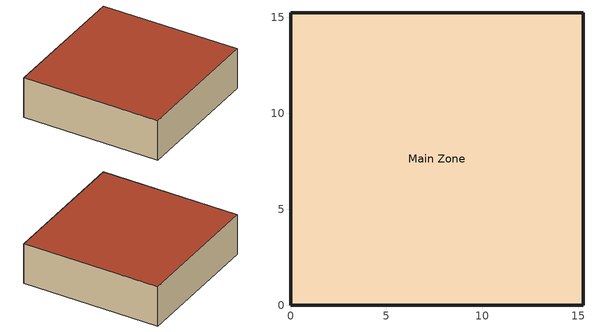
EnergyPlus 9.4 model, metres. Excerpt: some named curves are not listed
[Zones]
Main Zone
 floor adiabatic (FLOOR): 15.24,0 0,0 0,15.24 15.24,15.24 z0
 wall outside (R13WALL): 0,0 15.24,0 15.24,15.24 0,15.24 0,0 z0:4.57
 roof outside (ROOF31): 0,15.24 0,0 15.24,0 15.24,15.24 z4.57
[Building]
Bldg: Loads convergence tolerance value=0.05; Maximum number of warmup days=30; Minimum number of warmup days=6; North axis=0; Solar distribution=MinimalShadowing; Temperature convergence tolerance value=0.05; Terrain=Suburbs
[Site:GroundTemperature:BuildingSurface]
18.89, 18.92, 19.02, 19.12, 19.21, 19.23, 19.07, 19.32, 19.09, 19.21, 19.13, 18.96
[Site:Location]
Denver Centennial CO USA WMO=724666: Elevation=1793; Latitude=39.57; Longitude=-104.85; Time zone=-7
[SizingPeriod:DesignDay] Barometric pressure=81560; Day of month=21; Daylight saving time indicator=No; Humidity condition type=WetBulb; Rain indicator=No; Snow indicator=No; Solar model indicator=ASHRAEClearSky
Name | Daily dry bulb temperature range | Day type | Humidity ratio at maximum dry bulb | Maximum dry bulb temperature | Month | Sky clearness | Wetbulb or dewpoint at maximum dry bulb | Wind direction | Wind speed
Denver Centennial Ann Clg 1% Condns DB=>MWB | 15.2 | SummerDesignDay | 0.0188 | 36 | 7 | 1 | 15.5 | 0 | 4.9
Denver Centennial Ann Htg 99.6% Condns DB | 0 | WinterDesignDay | 0.0005 | -18.8 | 12 | 0 | -18.8 | 340 | 3
[Construction]
FLOOR: C5 - 4 IN HW CONCRETE
R13WALL: R13LAYER
ROOF31: R31LAYER
[Material]
C5 - 4 IN HW CONCRETE: Conductivity=1.729577; Density=2242.585; Roughness=MediumRough; Solar absorptance=0.65; Specific heat=836.8; Thermal absorptance=0.9; Thickness=0.101498; Visible absorptance=0.65
[Material:NoMass] Roughness=Rough; Solar absorptance=0.75; Thermal absorptance=0.9; Visible absorptance=0.75
Name | Thermal resistance
R13LAYER | 2.290965
R31LAYER | 5.456
[DesignSpecification:OutdoorAir]
SZ DSOA SPACE2-1: Outdoor air flow per person=0.00236; Outdoor air flow per zone=2.3; Outdoor air flow per zone floor area=0.000305; Outdoor air method=Flow/Zone; Outdoor air schedule=MinOA_simple
[People]
SPACE1-1 People 1: Zone or zonelist=Main Zone; Activity level schedule=ActSchd; Fraction radiant=0.3; Number of people=11; Number of people calculation method=People; Number of people schedule=OCCUPY-1
[Sizing:Zone]
Main Zone: Account for dedicated outdoor air system=No; Cooling design air flow method=DesignDayWithLimit; Dedicated outdoor air high setpoint temperature for design=Autosize; Dedicated outdoor air low setpoint temperature for design=Autosize; Dedicated outdoor air system control strategy=NeutralSupplyAir; Design specification outdoor air object=SZ DSOA SPACE2-1; Heating design air flow method=DesignDay; Heating design air flow rate=0; Heating maximum air flow=0.141576; Heating maximum air flow fraction=0.3; Heating maximum air flow per zone floor area=0.002032; Zone cooling design supply air humidity ratio=0.009; Zone cooling design supply air temperature=14; Zone cooling design supply air temperature input method=SupplyAirTemperature; Zone cooling sizing factor=0; Zone heating design supply air humidity ratio=0.004; Zone heating design supply air temperature=50; Zone heating design supply air temperature input method=SupplyAirTemperature; Zone heating sizing factor=0
[ThermostatSetpoint:DualSetpoint]
Dual Setpoint Control: Cooling setpoint temperature schedule=Cooling Setpoint Schedule; Heating setpoint temperature schedule=Heating Setpoint Schedule
[Zone]
Main Zone: Ceiling height=Autocalculate; Multiplier=1; Type=1; Volume=Autocalculate
[ZoneControl:Thermostat]
Main Zone Thermostat: Zone or zonelist=Main Zone; Control 1=Dual Setpoint Control; Control type schedule=Zone Control Type Sched
[ZoneHVAC:Baseboard:Convective:Electric]
Main Zone Baseboard: Availability schedule=System Availability Schedule; Efficiency=0.97; Heating design capacity=8000; Heating design capacity method=HeatingDesignCapacity
[Zone equipment]
Main Zone: MUNTERSEPX5000, Main Zone Baseboard
[ZoneHVAC:HybridUnitaryHVAC]
MUNTERSEPX5000: Availability schedule=ALWAYS_ON; Design specification outdoor air object=SZ DSOA SPACE2-1; Fan heat included in lookup tables=Yes; First fuel type=Electricity; Maximum supply air humidity ratio schedule=MaxSupplyHR; Maximum supply air temperature schedule=MaxSupplyT; Method to choose controlled inputs and part runtime fraction=Automatic; Minimum supply air humidity ratio schedule=MinSupplyHR; Minimum supply air temperature schedule=MinSupplyT; Minimum time between mode change=10; Mode 0=Mode0 Standby; Mode 0 outdoor air fraction=0; Mode 0 supply air mass flow rate ratio=0; Mode 0 system electric power lookup table=Mode0_Power_lookup; Mode external static pressure lookup table name 1=Mode1_ESP_lookup; Mode maximum outdoor air fraction 1=1; Mode maximum outdoor air humidity ratio 1=0.03; Mode maximum outdoor air relative humidity 1=100; Mode maximum outdoor air temperature 1=100; Mode maximum return air humidity ratio 1=0.03; Mode maximum return air relative humidity 1=100; Mode maximum return air temperature 1=100; Mode maximum supply air mass flow rate ratio 1=0.964; Mode minimum outdoor air fraction 1=1; Mode minimum outdoor air humidity ratio 1=0; Mode minimum outdoor air relative humidity 1=0; Mode minimum outdoor air temperature 1=-20; Mode minimum return air humidity ratio 1=0; Mode minimum return air relative humidity 1=0; Mode minimum return air temperature 1=-20; Mode minimum supply air mass flow rate ratio 1=0.715; Mode name 1=Mode1_IEC; Mode supply air humidity ratio lookup table name 1=Mode1_wSA_lookup; Mode supply air temperature lookup table name 1=Mode1_TSA_lookup; Mode supply fan electric power lookup table name 1=Mode1_FanPower_lookup; Mode system electric power lookup table name 1=Mode1_Power_lookup; Mode system water use lookup table name 1=Mode1_water_lookup; Mode external static pressure lookup table name 2=Mode2_ESP_lookup; Mode maximum outdoor air fraction 2=1; Mode maximum outdoor air humidity ratio 2=0.03; Mode maximum outdoor air relative humidity 2=100; Mode maximum outdoor air temperature 2=100; Mode maximum return air humidity ratio 2=0.03; Mode maximum return air relative humidity 2=100; Mode maximum return air temperature 2=100; Mode maximum supply air mass flow rate ratio 2=0.8977; Mode minimum outdoor air fraction 2=1; Mode minimum outdoor air humidity ratio 2=0; Mode minimum outdoor air relative humidity 2=0; Mode minimum outdoor air temperature 2=-20; Mode minimum return air humidity ratio 2=0; Mode minimum return air relative humidity 2=0; Mode minimum return air temperature 2=-20; Mode minimum supply air mass flow rate ratio 2=0.7428; Mode name 2=Mode2_IECandDX1; Mode supply air humidity ratio lookup table name 2=Mode2_wSA_lookup; Mode supply air temperature lookup table name 2=Mode2_TSA_lookup; Mode supply fan electric power lookup table name 2=Mode2_FanPower_lookup; Mode system electric power lookup table name 2=Mode2_Power_lookup; Mode system water use lookup table name 2=Mode2_water_lookup; Mode external static pressure lookup table name 3=Mode3_ESP_lookup; Mode maximum outdoor air fraction 3=1; Mode maximum outdoor air humidity ratio 3=0.03; Mode maximum outdoor air relative humidity 3=100; Mode maximum outdoor air temperature 3=100; Mode maximum return air humidity ratio 3=0.03; Mode maximum return air relative humidity 3=100; Mode maximum return air temperature 3=100; Mode maximum supply air mass flow rate ratio 3=0.8915; Mode minimum outdoor air fraction 3=1; Mode minimum outdoor air humidity ratio 3=0; Mode minimum outdoor air relative humidity 3=0; Mode minimum outdoor air temperature 3=-20; Mode minimum return air humidity ratio 3=0; Mode minimum return air relative humidity 3=0; Mode minimum return air temperature 3=-20; Mode minimum supply air mass flow rate ratio 3=0.711; Mode name 3=Mode3_IECandDX2; Mode supply air humidity ratio lookup table name 3=Mode3_wSA_lookup; Mode supply air temperature lookup table name 3=Mode3_TSA_lookup; Mode supply fan electric power lookup table name 3=Mode3_FanPower_lookup; Mode system electric power lookup table name 3=Mode3_Power_lookup; Mode system water use lookup table name 3=Mode3_water_lookup; Mode external static pressure lookup table name 4=Mode4_ESP_lookup; Mode maximum outdoor air fraction 4=1; Mode maximum outdoor air humidity ratio 4=0.03; Mode maximum outdoor air relative humidity 4=100; Mode maximum outdoor air temperature 4=100; Mode maximum return air humidity ratio 4=0.03; Mode maximum return air relative humidity 4=100; Mode maximum return air temperature 4=100; Mode maximum supply air mass flow rate ratio 4=0.957; Mode minimum outdoor air fraction 4=1; Mode minimum outdoor air humidity ratio 4=0; Mode minimum outdoor air relative humidity 4=0; Mode minimum outdoor air temperature 4=-20; Mode minimum return air humidity ratio 4=0; Mode minimum return air relative humidity 4=0; Mode minimum return air temperature 4=-20; Mode minimum supply air mass flow rate ratio 4=0.7039; Mode name 4=Mode4_Ventilation; Mode supply air humidity ratio lookup table name 4=Mode4_wSA_lookup; Mode supply air temperature lookup table name 4=Mode4_TSA_lookup; Mode supply fan electric power lookup table name 4=Mode4_FanPower_lookup; Mode system electric power lookup table name 4=Mode4_Power_lookup; Mode external static pressure lookup table name 5=Mode5_ESP_lookup; Mode maximum outdoor air fraction 5=1; Mode maximum outdoor air humidity ratio 5=0.03; Mode maximum outdoor air relative humidity 5=100; Mode maximum outdoor air temperature 5=100; Mode maximum return air humidity ratio 5=0.03; Mode maximum return air relative humidity 5=100; Mode maximum return air temperature 5=100; Mode maximum supply air mass flow rate ratio 5=1; Mode minimum outdoor air fraction 5=1; Mode minimum outdoor air humidity ratio 5=0; Mode minimum outdoor air relative humidity 5=0; Mode minimum outdoor air temperature 5=-30; Mode minimum return air humidity ratio 5=0; Mode minimum return air relative humidity 5=0; Mode minimum return air temperature 5=-30; Mode minimum supply air mass flow rate ratio 5=0.729; Mode name 5=Mode5_Heat; Mode supply air humidity ratio lookup table name 5=Mode5_wSA_lookup; Mode supply air temperature lookup table name 5=Mode5_TSA_lookup; Mode supply fan electric power lookup table name 5=Mode5_FanPower_lookup; Mode system electric power lookup table name 5=Mode5_Power_lookup; Mode system second fuel consumption lookup table name 5=Mode5_2ndFuel_lookup; Mode maximum outdoor air fraction 7=1; Mode maximum outdoor air humidity ratio 7=0.1; Mode maximum outdoor air relative humidity 7=100; Mode maximum return air humidity ratio 7=0.1; Mode maximum return air relative humidity 7=100; Mode maximum supply air mass flow rate ratio 7=1; Mode minimum outdoor air fraction 7=0.1; Mode minimum supply air mass flow rate ratio 7=0.1; Mode maximum outdoor air fraction 8=1; Mode maximum outdoor air humidity ratio 8=0.1; Mode maximum outdoor air relative humidity 8=100; Mode maximum return air humidity ratio 8=0.1; Mode maximum return air relative humidity 8=100; Mode maximum supply air mass flow rate ratio 8=1; Mode minimum outdoor air fraction 8=0.1; Mode minimum supply air mass flow rate ratio 8=0.1; Mode maximum outdoor air fraction 9=1; Mode maximum outdoor air humidity ratio 9=0.1; Mode maximum outdoor air relative humidity 9=100; Mode maximum return air humidity ratio 9=0.1; Mode maximum return air relative humidity 9=100; Mode maximum supply air mass flow rate ratio 9=1; Mode minimum outdoor air fraction 9=0.1; Mode minimum supply air mass flow rate ratio 9=0.1; Mode maximum outdoor air fraction 10=0.1; Mode maximum return air relative humidity 10=0.1; Mode minimum outdoor air fraction 10=1; Mode minimum outdoor air humidity ratio 10=0.1; Mode minimum outdoor air relative humidity 10=100; Mode minimum return air humidity ratio 10=0.1; Mode minimum return air relative humidity 10=100; Mode minimum supply air mass flow rate ratio 10=1; Mode maximum outdoor air fraction 11=0.1; Mode maximum return air relative humidity 11=0.1; Mode minimum outdoor air fraction 11=1; Mode minimum outdoor air humidity ratio 11=0.1; Mode minimum outdoor air relative humidity 11=100; Mode minimum return air humidity ratio 11=0.1; Mode minimum return air relative humidity 11=100; Mode minimum supply air mass flow rate ratio 11=1; Mode maximum outdoor air fraction 12=0.1; Mode maximum return air relative humidity 12=0.1; Mode minimum outdoor air fraction 12=1; Mode minimum outdoor air humidity ratio 12=0.1; Mode minimum outdoor air relative humidity 12=100; Mode minimum return air humidity ratio 12=0.1; Mode minimum return air relative humidity 12=100; Mode minimum supply air mass flow rate ratio 12=1; Mode maximum outdoor air fraction 13=0.1; Mode maximum return air relative humidity 13=0.1; Mode minimum outdoor air fraction 13=1; Mode minimum outdoor air humidity ratio 13=0.1; Mode minimum outdoor air relative humidity 13=100; Mode minimum return air humidity ratio 13=0.1; Mode minimum return air relative humidity 13=100; Mode minimum supply air mass flow rate ratio 13=1; Mode maximum outdoor air fraction 14=0.1; Mode maximum return air relative humidity 14=0.1; Mode minimum outdoor air fraction 14=1; Mode minimum outdoor air humidity ratio 14=0.1; Mode minimum outdoor air relative humidity 14=100; Mode minimum return air humidity ratio 14=0.1; Mode minimum return air relative humidity 14=100; Mode minimum supply air mass flow rate ratio 14=1; Mode maximum outdoor air fraction 15=0.1; Mode maximum return air relative humidity 15=0.1; Mode minimum outdoor air fraction 15=1; Mode minimum outdoor air humidity ratio 15=0.1; Mode minimum outdoor air relative humidity 15=100; Mode minimum return air humidity ratio 15=0.1; Mode minimum return air relative humidity 15=100; Mode minimum supply air mass flow rate ratio 15=1; Mode maximum outdoor air fraction 16=0.1; Mode maximum return air relative humidity 16=0.1; Mode minimum outdoor air fraction 16=1; Mode minimum outdoor air humidity ratio 16=0.1; Mode minimum outdoor air relative humidity 16=100; Mode minimum return air humidity ratio 16=0.1; Mode minimum return air relative humidity 16=100; Mode minimum supply air mass flow rate ratio 16=1; Mode maximum outdoor air fraction 17=0.1; Mode maximum return air relative humidity 17=0.1; Mode minimum outdoor air fraction 17=1; Mode minimum outdoor air humidity ratio 17=0.1; Mode minimum outdoor air relative humidity 17=100; Mode minimum return air humidity ratio 17=0.1; Mode minimum return air relative humidity 17=100; Mode minimum supply air mass flow rate ratio 17=1; Mode maximum outdoor air fraction 18=0.1; Mode maximum return air relative humidity 18=0.1; Mode minimum outdoor air fraction 18=1; Mode minimum outdoor air humidity ratio 18=0.1; Mode minimum outdoor air relative humidity 18=100; Mode minimum return air humidity ratio 18=0.1; Mode minimum return air relative humidity 18=100; Mode minimum supply air mass flow rate ratio 18=1; Mode maximum outdoor air fraction 19=0.1; Mode maximum return air relative humidity 19=0.1; Mode minimum outdoor air fraction 19=1; Mode minimum outdoor air humidity ratio 19=0.1; Mode minimum outdoor air relative humidity 19=100; Mode minimum return air humidity ratio 19=0.1; Mode minimum return air relative humidity 19=100; Mode minimum supply air mass flow rate ratio 19=1; Mode maximum outdoor air fraction 20=0.1; Mode maximum return air relative humidity 20=0.1; Mode minimum outdoor air fraction 20=1; Mode minimum outdoor air humidity ratio 20=0.1; Mode minimum outdoor air relative humidity 20=100; Mode minimum return air humidity ratio 20=0.1; Mode minimum return air relative humidity 20=100; Mode minimum supply air mass flow rate ratio 20=1; Mode maximum outdoor air fraction 21=0.1; Mode maximum return air relative humidity 21=0.1; Mode minimum outdoor air fraction 21=1; Mode minimum outdoor air humidity ratio 21=0.1; Mode minimum outdoor air relative humidity 21=100; Mode minimum return air humidity ratio 21=0.1; Mode minimum return air relative humidity 21=100; Mode minimum supply air mass flow rate ratio 21=1; Mode maximum outdoor air fraction 22=0.1; Mode maximum return air relative humidity 22=0.1; Mode minimum outdoor air fraction 22=1; Mode minimum outdoor air humidity ratio 22=0.1; Mode minimum outdoor air relative humidity 22=100; Mode minimum return air humidity ratio 22=0.1; Mode minimum return air relative humidity 22=100; Mode minimum supply air mass flow rate ratio 22=1; Mode maximum outdoor air fraction 23=0.1; Mode maximum return air relative humidity 23=0.1; Mode minimum outdoor air fraction 23=1; Mode minimum outdoor air humidity ratio 23=0.1; Mode minimum outdoor air relative humidity 23=100; Mode minimum return air humidity ratio 23=0.1; Mode minimum return air relative humidity 23=100; Mode minimum supply air mass flow rate ratio 23=1; Mode maximum outdoor air fraction 24=0.1; Mode maximum return air relative humidity 24=0.1; Mode minimum outdoor air fraction 24=1; Mode minimum outdoor air humidity ratio 24=0.1; Mode minimum outdoor air relative humidity 24=100; Mode minimum return air humidity ratio 24=0.1; Mode minimum return air relative humidity 24=100; Mode minimum supply air mass flow rate ratio 24=1; Mode maximum outdoor air fraction 25=0.1; Mode maximum return air relative humidity 25=0.1; Mode minimum outdoor air fraction 25=1; Mode minimum outdoor air humidity ratio 25=0.1; Mode minimum outdoor air relative humidity 25=100; Mode minimum return air humidity ratio 25=0.1; Mode minimum return air relative humidity 25=100; Mode minimum supply air mass flow rate ratio 25=1; Scaling factor=1; Second fuel type=NaturalGas; System maximum supply air flow rate=2.51; Third fuel type=DistrictCooling
[ZoneInfiltration:DesignFlowRate]
Main Zone Infiltration: Zone or zonelist=Main Zone; Constant term coefficient=1; Design flow rate=0.02; Design flow rate calculation method=Flow/Zone; Schedule=System Availability Schedule; Temperature term coefficient=0; Velocity squared term coefficient=0; Velocity term coefficient=0
[Schedule:Compact]
ALWAYS_ON: Through: 12/31, For: AllDays, Until: 24:00, 1
ActSchd: Through: 12/31, For: AllDays, Until: 24:00, 117.24
Cooling Setpoint Schedule: Through: 12/31, For: AllDays, Until: 24:00, 22
Heating Setpoint Schedule: Through: 12/31, For: AllDays, Until: 24:00, 18
MaxSupplyHR: Through: 12/31, For: AllDays, Until: 24:00, 0.03
MaxSupplyT: Through: 12/31, For: AllDays, Until: 24:00, 50
MinOA_simple: Through: 12/31, For: AllDays, Until: 8:00, 0, Until: 21:00, 1, Until: 24:00, 0
MinSupplyHR: Through: 12/31, For: AllDays, Until: 24:00, 0
MinSupplyT: Through: 12/31, For: AllDays, Until: 24:00, 2
OCCUPY-1: Through: 12/31, For: WeekDays SummerDesignDay CustomDay1 CustomDay2, Until: 8:00, 0, Until: 11:00, 1, Until: 12:00, 0.8, Until: 13:00, 0.4, Until: 14:00, 0.8, Until: 18:00, 1, Until: 19:00, 0.5, Until: 24:00, 0, For: Weekends WinterDesignDay Holiday, Until: 24:00, 0
System Availability Schedule: THROUGH: 12/31, FOR: AllDays, UNTIL: 24:00, 1
Zone Control Type Sched: Through: 12/31, For: AllDays, Until: 24:00, 4
[Table:Lookup]
Mode0_Power_lookup: Mode0_IndependentVariableList, 9999, -9999, 3.0176, DivisorOnly, Dimensionless, 244, 244, 244, 244, 244, 244, 244, 244, 244, 244, 244, 244, 244, 244, 244, 244, 244, 244, 244, 244, 244, 244, 244, 244, 244, 244, 244, 244, 244, 244, 244, 244, 244, 244, 244, 244, 244, 244, 244, 244, 244, 244, 244, 244, 244, 244, 244, 244, 244, 244, 244, 244, 244, 244, 244, 244, 244, 244, 244, 244, 244, 244, 244, 244, 244, 244, 244, 244, 244, 244, 244, 244, 244, 244, 244, 244, 244, 244, 244, 244, 244, 244, 244, 244, 244, 244, 244, 244, 244, 244, 244, 244, 244, 244, 244, 244, 244, 244, 244, 244, 244, 244, 244, 244, 244, 244, 244, 244, 244, 244, 244, 244, 244, 244, 244, 244, 244, 244, 244, 244, 244, 244, 244, 244, 244, 244, 244, 244, 244, 244, 244, 244, 244, 244, 244, 244, 244, 244, 244, 244, 244, 244, 244, 244, 244, 244, 244, 244, 244, 244, 244, 244, 244, 244, 244, 244, 244, 244, 244, 244, 244, 244, 244, 244, 244, 244, 244, 244, 244, 244, 244, 244, 244, 244, 244, 244, 244, 244, 244, 244, 244, 244, 244, 244, 244, 244, 244, 244, 244, 244, 244, 244, 244, 244, 244, 244, 244, 244, 244, 244, 244, 244, 244, 244, 244, 244, 244, 244, 244, 244, 244, 244, 244, 244, 244, 244, 244, 244, 244, 244, 244, 244, 244, 244, 244, 244, 244, 244, 244, 244, 244, 244, 244, 244, 244, 244, 244, 244, 244, 244, 244, 244, 244, 244, 244, 244, 244, 244, 244, 244, 244, 244, 244, 244, 244, 244, 244, 244, 244, 244, 244, 244, 244, 244, 244, 244, 244, 244, 244, 244, 244, 244, 244, 244, 244, 244, 244, 244, 244, 244, 244, 244, 244, 244, 244, 244, 244, 244, 244, 244, 244, 244, 244, 244, 244, 244, 244, 244, 244, 244, 244, 244, 244, 244, 244, 244, 244, 244, 244, 244, 244, 244, 244, 244, 244, 244, 244, 244, 244, 244, 244, 244, 244, 244, 244, 244, 244, 244, 244, 244, 244, 244, 244, 244, 244, 244, 244, 244, 244, 244, 244, 244, 244, 244, 244, 244, 244, 244, 244, 244, 244, 244, 244, 244, 244, 244, 244, 244, 244, 244, 244, 244, 244, 244, 244, 244, 244, 244, 244, 244, 244, 244, 244, 244, 244, 244, 244, 244, 244, 244, 244, 244, 244, 244, 244, 244, 244, 244, 244, 244, 244, 244, 244, 244, 244, 244, 244, 244, 244, 244, 244, 244, 244, 244, 244, 244, 244, 244, 244, 244, 244, 244, 244, 244, 244, 244, 244, 244, 244, 244, 244, 244, 244, 244, 244, 244, 244, 244, 244, 244, 244, 244, 244, 244, 244, 244, 244, 244, 244, 244, 244, 244, 244, 244, 244, 244, 244, 244, 244, 244, 244, 244, 244, 244, 244, 244, 244, 244, 244, 244, 244, 244, 244, 244, 244, 244, 244, 244, 244, 244, 244, 244, 244, 244, 244, 244, 244, 244, 244, 244, 244, 244, 244, 244, 244, 244, 244, 244, 244, 244, 244, 244, 244, 244, 244, 244, 244, 244, 244, 244, 244, 244, 244, 244, 244, 244, 244, 244, 244, 244, 244, 244, 244, 244, 244, 244, 244, 244, 244, 244, 244, 244, 244, 244, 244, 244, 244, 244, 244, 244, 244, 244, 244, 244, 244, 244, 244, 244, 244, 244, 244, 244, 244, 244, 244, 244, 244, 244, 244, 244, 244, 244, 244, 244, 244, 244, 244, 244, 244, 244, 244, 244, 244, 244, 244, 244, 244, 244, 244, 244, 244, 244, 244, 244, 244, 244, 244, 244, 244, 244, 244, 244, 244, 244, 244, 244, 244, 244, 244, 244, 244, 244, 244, 244, 244, 244, 244, 244, 244, 244, 244, 244, 244, 244, 244, 244, 244, 244, 244, 244, 244, 244, 244, 244, 244, 244, 244, 244, 244, 244, 244, 244, 244, 244, 244, 244, 244, 244, 244, 244, 244, 244, 244, 244, 244, 244, 244, 244, 244, 244, 244, 244, 244, 244, 244, 244, 244, 244, 244, 244, 244, 244, 244, 244, 244, 244, 244, 244, 244, 244, 244, 244, 244, 244, 244, 244, 244, 244, 244, 244, 244, 244, 244, 244, 244, 244, 244, 244, 244, 244, 244, 244, 244, 244, 244, 244, 244, 244, 244, 244, 244, 244, 244, 244, 244, 244, 244, 244, 244, 244, 244, 244, 244, 244, 244, 244, 244, 244, 244, 244, 244, 244, 244, 244, 244, 244, 244, 244, 244, 244, 244, 244, 244, 244, 244, 244, 244, 244, 244
Mode1_ESP_lookup: Mode1_IndependentVariableList, 9999, -9999, DivisorOnly, Dimensionless, 153.9535, 153.9535, 153.9535, 212.2755, 212.2755, 212.2755, 279.945, 279.945, 279.945, 153.9535, 153.9535, 153.9535, 212.2755, 212.2755, 212.2755, 279.945, 279.945, 279.945, 153.9535, 153.9535, 153.9535, 212.2755, 212.2755, 212.2755, 279.945, 279.945, 279.945, 153.9535, 153.9535, 153.9535, 212.2755, 212.2755, 212.2755, 279.945, 279.945, 279.945, 153.9535, 153.9535, 153.9535, 212.2755, 212.2755, 212.2755, 279.945, 279.945, 279.945, 153.9535, 153.9535, 153.9535, 212.2755, 212.2755, 212.2755, 279.945, 279.945, 279.945, 153.9535, 153.9535, 153.9535, 212.2755, 212.2755, 212.2755, 279.945, 279.945, 279.945, 153.9535, 153.9535, 153.9535, 212.2755, 212.2755, 212.2755, 279.945, 279.945, 279.945, 153.9535, 153.9535, 153.9535, 212.2755, 212.2755, 212.2755, 279.945, 279.945, 279.945, 152.396, 152.396, 152.396, 215.391, 215.391, 215.391, 278.387, 278.387, 278.387, 152.396, 152.396, 152.396, 215.391, 215.391, 215.391, 278.387, 278.387, 278.387, 152.396, 152.396, 152.396, 215.391, 215.391, 215.391, 278.387, 278.387, 278.387, 152.396, 152.396, 152.396, 215.391, 215.391, 215.391, 278.387, 278.387, 278.387, 152.396, 152.396, 152.396, 215.391, 215.391, 215.391, 278.387, 278.387, 278.387, 152.396, 152.396, 152.396, 215.391, 215.391, 215.391, 278.387, 278.387, 278.387, 152.396, 152.396, 152.396, 215.391, 215.391, 215.391, 278.387, 278.387, 278.387, 152.396, 152.396, 152.396, 215.391, 215.391, 215.391, 278.387, 278.387, 278.387, 152.396, 152.396, 152.396, 215.391, 215.391, 215.391, 278.387, 278.387, 278.387, 153.9535, 153.9535, 153.9535, 212.2755, 212.2755, 212.2755, 279.945, 279.945, 279.945, 153.9535, 153.9535, 153.9535, 212.2755, 212.2755, 212.2755, 279.945, 279.945, 279.945, 153.9535, 153.9535, 153.9535, 212.2755, 212.2755, 212.2755, 279.945, 279.945, 279.945, 153.9535, 153.9535, 153.9535, 212.2755, 212.2755, 212.2755, 279.945, 279.945, 279.945, 153.9535, 153.9535, 153.9535, 212.2755, 212.2755, 212.2755, 279.945, 279.945, 279.945, 153.9535, 153.9535, 153.9535, 212.2755, 212.2755, 212.2755, 279.945, 279.945, 279.945, 153.9535, 153.9535, 153.9535, 212.2755, 212.2755, 212.2755, 279.945, 279.945, 279.945, 153.9535, 153.9535, 153.9535, 212.2755, 212.2755, 212.2755, 279.945, 279.945, 279.945, 153.9535, 153.9535, 153.9535, 212.2755, 212.2755, 212.2755, 279.945, 279.945, 279.945, 153.9535, 153.9535, 153.9535, 212.2755, 212.2755, 212.2755, 279.945, 279.945, 279.945, 153.9535, 153.9535, 153.9535, 212.2755, 212.2755, 212.2755, 279.945, 279.945, 279.945, 153.9535, 153.9535, 153.9535, 212.2755, 212.2755, 212.2755, 279.945, 279.945, 279.945, 153.9535, 153.9535, 153.9535, 212.2755, 212.2755, 212.2755, 279.945, 279.945, 279.945, 153.9535, 153.9535, 153.9535, 212.2755, 212.2755, 212.2755, 279.945, 279.945, 279.945, 153.9535, 153.9535, 153.9535, 212.2755, 212.2755, 212.2755, 279.945, 279.945, 279.945, 153.9535, 153.9535, 153.9535, 212.2755, 212.2755, 212.2755, 279.945, 279.945, 279.945, 153.9535, 153.9535, 153.9535, 212.2755, 212.2755, 212.2755, 279.945, 279.945, 279.945, 153.9535, 153.9535, 153.9535, 212.2755, 212.2755, 212.2755, 279.945, 279.945, 279.945, 152.396, 152.396, 152.396, 215.391, 215.391, 215.391, 278.387, 278.387, 278.387, 152.396, 152.396, 152.396, 215.391, 215.391, 215.391, 278.387, 278.387, 278.387, 152.396, 152.396, 152.396, 215.391, 215.391, 215.391, 278.387, 278.387, 278.387, 152.396, 152.396, 152.396, 215.391, 215.391, 215.391, 278.387, 278.387, 278.387, 152.396, 152.396, 152.396, 215.391, 215.391, 215.391, 278.387, 278.387, 278.387, 152.396, 152.396, 152.396, 215.391, 215.391, 215.391, 278.387, 278.387, 278.387, 152.396, 152.396, 152.396, 215.391, 215.391, 215.391, 278.387, 278.387, 278.387, 152.396, 152.396, 152.396, 215.391, 215.391, 215.391, 278.387, 278.387, 278.387, 152.396, 152.396, 152.396, 215.391, 215.391, 215.391, 278.387, 278.387, 278.387, 153.9535, 153.9535, 153.9535, 212.2755, 212.2755, 212.2755, 279.945, 279.945, 279.945, 153.9535, 153.9535, 153.9535, 212.2755, 212.2755, 212.2755, 279.945, 279.945, 279.945, 153.9535, 153.9535, 153.9535, 212.2755, 212.2755, 212.2755, 279.945, 279.945, 279.945, 153.9535, 153.9535, 153.9535, 212.2755, 212.2755, 212.2755, 279.945, 279.945, 279.945, 153.9535, 153.9535, 153.9535, 212.2755, 212.2755, 212.2755, 279.945, 279.945, 279.945, 153.9535, 153.9535, 153.9535, 212.2755, 212.2755, 212.2755, 279.945, 279.945, 279.945, 153.9535, 153.9535, 153.9535, 212.2755, 212.2755, 212.2755, 279.945, 279.945, 279.945, 153.9535, 153.9535, 153.9535, 212.2755, 212.2755, 212.2755, 279.945, 279.945, 279.945, 153.9535, 153.9535, 153.9535, 212.2755, 212.2755, 212.2755, 279.945, 279.945, 279.945, 152.396, 152.396, 152.396, 215.391, 215.391, 215.391, 278.387, 278.387, 278.387, 152.396, 152.396, 152.396, 215.391, 215.391, 215.391, 278.387, 278.387, 278.387, 152.396, 152.396, 152.396, 215.391, 215.391, 215.391, 278.387, 278.387, 278.387, 152.396, 152.396, 152.396, 215.391, 215.391, 215.391, 278.387, 278.387, 278.387, 152.396, 152.396, 152.396, 215.391, 215.391, 215.391, 278.387, 278.387, 278.387, 152.396, 152.396, 152.396, 215.391, 215.391, 215.391, 278.387, 278.387, 278.387, 152.396, 152.396, 152.396, 215.391, 215.391, 215.391, 278.387, 278.387, 278.387, 152.396, 152.396, 152.396, 215.391, 215.391, 215.391, 278.387, 278.387, 278.387, 152.396, 152.396, 152.396, 215.391, 215.391, 215.391, 278.387, 278.387, 278.387, 153.9535, 153.9535, 153.9535, 212.2755, 212.2755, 212.2755, 279.945, 279.945, 279.945, 153.9535, 153.9535, 153.9535, 212.2755, 212.2755, 212.2755, 279.945, 279.945, 279.945, 153.9535, 153.9535, 153.9535, 212.2755, 212.2755, 212.2755, 279.945, 279.945, 279.945, 153.9535, 153.9535, 153.9535, 212.2755, 212.2755, 212.2755, 279.945, 279.945, 279.945, 153.9535, 153.9535, 153.9535, 212.2755, 212.2755, 212.2755, 279.945, 279.945, 279.945, 153.9535, 153.9535, 153.9535, 212.2755, 212.2755, 212.2755, 279.945, 279.945, 279.945, 153.9535, 153.9535, 153.9535, 212.2755, 212.2755, 212.2755, 279.945, 279.945, 279.945, 153.9535, 153.9535, 153.9535, 212.2755, 212.2755, 212.2755, 279.945, 279.945, 279.945, 153.9535, 153.9535, 153.9535, 212.2755, 212.2755, 212.2755, 279.945, 279.945, 279.945, 152.396, 152.396, 152.396, 215.391, 215.391, 215.391, 278.387, 278.387, 278.387, 152.396, 152.396, 152.396, 215.391, 215.391, 215.391, 278.387, 278.387, 278.387, 152.396, 152.396, 152.396, 215.391, 215.391, 215.391, 278.387, 278.387, 278.387, 152.396, 152.396, 152.396, 215.391, 215.391, 215.391, 278.387, 278.387, 278.387, 152.396, 152.396, 152.396, 215.391, 215.391, 215.391, 278.387, 278.387, 278.387, 152.396, 152.396, 152.396, 215.391, 215.391, 215.391, 278.387, 278.387, 278.387, 152.396, 152.396, 152.396, 215.391, 215.391, 215.391, 278.387, 278.387, 278.387, 152.396, 152.396, 152.396, 215.391, 215.391, 215.391, 278.387, 278.387, 278.387, 152.396, 152.396, 152.396, 215.391, 215.391, 215.391, 278.387, 278.387, 278.387, 153.9535, 153.9535, 153.9535, 212.2755, 212.2755, 212.2755, 279.945, 279.945, 279.945, 153.9535, 153.9535, 153.9535, 212.2755, 212.2755, 212.2755, 279.945, 279.945, 279.945, 153.9535, 153.9535, 153.9535, 212.2755, 212.2755, 212.2755, 279.945, 279.945, 279.945, 153.9535, 153.9535, 153.9535, 212.2755, 212.2755, 212.2755, 279.945, 279.945, 279.945, 153.9535, 153.9535, 153.9535, 212.2755, 212.2755, 212.2755, 279.945, 279.945, 279.945, 153.9535, 153.9535, 153.9535, 212.2755, 212.2755, 212.2755, 279.945, 279.945, 279.945, 153.9535, 153.9535, 153.9535, 212.2755, 212.2755, 212.2755, 279.945, 279.945, 279.945, 153.9535, 153.9535, 153.9535, 212.2755, 212.2755, 212.2755, 279.945, 279.945, 279.945, 153.9535, 153.9535, 153.9535, 212.2755, 212.2755, 212.2755, 279.945, 279.945, 279.945, 152.396, 152.396, 152.396, 215.391, 215.391, 215.391, 278.387, 278.387, 278.387, 152.396, 152.396, 152.396, 215.391, 215.391, 215.391, 278.387, 278.387, 278.387, 152.396, 152.396, 152.396, 215.391, 215.391, 215.391, 278.387, 278.387, 278.387, 152.396, 152.396, 152.396, 215.391, 215.391, 215.391, 278.387, 278.387, 278.387, 152.396, 152.396, 152.396, 215.391, 215.391, 215.391, 278.387, 278.387, 278.387, 152.396, 152.396, 152.396, 215.391, 215.391, 215.391, 278.387, 278.387, 278.387, 152.396, 152.396, 152.396, 215.391, 215.391, 215.391, 278.387, 278.387, 278.387, 152.396, 152.396, 152.396, 215.391, 215.391, 215.391, 278.387, 278.387, 278.387, 152.396, 152.396, 152.396, 215.391, 215.391, 215.391, 278.387, 278.387, 278.387, 153.9535, 153.9535, 153.9535, 212.2755, 212.2755, 212.2755, 279.945, 279.945, 279.945, 153.9535, 153.9535, 153.9535, 212.2755, 212.2755, 212.2755, 279.945, 279.945, 279.945, 153.9535, 153.9535, 153.9535, 212.2755, 212.2755, 212.2755, 279.945, 279.945, 279.945, 153.9535, 153.9535, 153.9535, 212.2755, 212.2755, 212.2755, 279.945, 279.945, 279.945, 153.9535, 153.9535, 153.9535, 212.2755, 212.2755, 212.2755, 279.945, 279.945, 279.945, 153.9535, 153.9535, 153.9535, 212.2755, 212.2755, 212.2755, 279.945, 279.945, 279.945, 153.9535, 153.9535, 153.9535, 212.2755, 212.2755, 212.2755, 279.945, 279.945, 279.945, 153.9535, 153.9535, 153.9535, 212.2755, 212.2755, 212.2755, 279.945, 279.945, 279.945, 153.9535, 153.9535, 153.9535, 212.2755, 212.2755, 212.2755, 279.945, 279.945, 279.945, 153.9535, 153.9535, 153.9535, 212.2755, 212.2755, 212.2755, 279.945, 279.945, 279.945, 153.9535, 153.9535, 153.9535, 212.2755, 212.2755, 212.2755, 279.945, 279.945, 279.945, 153.9535, 153.9535, 153.9535, 212.2755, 212.2755, 212.2755, 279.945, 279.945, 279.945, 153.9535, 153.9535, 153.9535, 212.2755, 212.2755, 212.2755, 279.945, 279.945, 279.945, 153.9535, 153.9535, 153.9535, 212.2755, 212.2755, 212.2755, 279.945, 279.945, 279.945, 153.9535, 153.9535, 153.9535, 212.2755, 212.2755, 212.2755, 279.945, 279.945, 279.945, 153.9535, 153.9535, 153.9535, 212.2755, 212.2755, 212.2755, 279.945, 279.945, 279.945, 153.9535, 153.9535, 153.9535, 212.2755, 212.2755, 212.2755, 279.945, 279.945, 279.945, 153.9535, 153.9535, 153.9535, 212.2755, 212.2755, 212.2755, 279.945, 279.945, 279.945, 152.396, 152.396, 152.396, 215.391, 215.391, 215.391, 278.387, 278.387, 278.387, 152.396, 152.396, 152.396, 215.391, 215.391, 215.391, 278.387, 278.387, 278.387, 152.396, 152.396, 152.396, 215.391, 215.391, 215.391, 278.387, 278.387, 278.387, 152.396, 152.396, 152.396, 215.391, 215.391, 215.391, 278.387, 278.387, 278.387, 152.396, 152.396, 152.396, 215.391, 215.391, 215.391, 278.387, 278.387, 278.387, 152.396, 152.396, 152.396, 215.391, 215.391, 215.391, 278.387, 278.387, 278.387, 152.396, 152.396, 152.396, 215.391, 215.391, 215.391, 278.387, 278.387, 278.387, 152.396, 152.396, 152.396, 215.391, 215.391, 215.391, 278.387, 278.387, 278.387, 152.396, 152.396, 152.396, 215.391, 215.391, 215.391, 278.387, 278.387, 278.387, 153.9535, 153.9535, 153.9535, 212.2755, 212.2755, 212.2755, 279.945, 279.945, 279.945, 153.9535, 153.9535, 153.9535, 212.2755, 212.2755, 212.2755, 279.945, 279.945, 279.945, 153.9535, 153.9535, 153.9535, 212.2755, 212.2755, 212.2755, 279.945, 279.945, 279.945, 153.9535, 153.9535, 153.9535, 212.2755, 212.2755, 212.2755, 279.945, 279.945, 279.945, 153.9535, 153.9535, 153.9535, 212.2755, 212.2755, 212.2755, 279.945, 279.945, 279.945, 153.9535, 153.9535, 153.9535, 212.2755, 212.2755, 212.2755, 279.945, 279.945, 279.945, 153.9535, 153.9535, 153.9535, 212.2755, 212.2755, 212.2755, 279.945, 279.945, 279.945, 153.9535, 153.9535, 153.9535, 212.2755, 212.2755, 212.2755, 279.945, 279.945, 279.945, 153.9535, 153.9535, 153.9535, 212.2755, 212.2755, 212.2755, 279.945, 279.945, 279.945
Mode1_FanPower_lookup: Mode1_IndependentVariableList, 9999, -9999, 3.0176, DivisorOnly, Dimensionless, 3250, 3250, 3250, 3250, 3250, 3250, 3250, 3250, 3250, 3250, 3250, 3250, 3250, 3250, 3250, 3250, 3250, 3250, 3250, 3250, 3250, 3250, 3250, 3250, 3250, 3250, 3250, 3250, 3250, 3250, 3250, 3250, 3250, 3250, 3250, 3250, 3250, 3250, 3250, 3250, 3250, 3250, 3250, 3250, 3250, 3250, 3250, 3250, 3250, 3250, 3250, 3250, 3250, 3250, 3250, 3250, 3250, 3250, 3250, 3250, 3250, 3250, 3250, 3250, 3250, 3250, 3250, 3250, 3250, 3250, 3250, 3250, 3250, 3250, 3250, 3250, 3250, 3250, 3250, 3250, 3250, 3250, 3250, 3250, 3250, 3250, 3250, 3250, 3250, 3250, 3250, 3250, 3250, 3250, 3250, 3250, 3250, 3250, 3250, 3250, 3250, 3250, 3250, 3250, 3250, 3250, 3250, 3250, 3250, 3250, 3250, 3250, 3250, 3250, 3250, 3250, 3250, 3250, 3250, 3250, 3250, 3250, 3250, 3250, 3250, 3250, 3250, 3250, 3250, 3250, 3250, 3250, 3250, 3250, 3250, 3250, 3250, 3250, 3250, 3250, 3250, 3250, 3250, 3250, 3250, 3250, 3250, 3250, 3250, 3250, 3250, 3250, 3250, 3250, 3250, 3250, 3250, 3250, 3250, 3250, 3250, 3250, 3250, 3250, 3250, 3250, 3250, 3250, 3250, 3250, 3250, 3250, 3250, 3250, 3250, 3250, 3250, 3250, 3250, 3250, 3250, 3250, 3250, 3250, 3250, 3250, 3250, 3250, 3250, 3250, 3250, 3250, 3250, 3250, 3250, 3250, 3250, 3250, 3250, 3250, 3250, 3250, 3250, 3250, 3250, 3250, 3250, 3250, 3250, 3250, 3250, 3250, 3250, 3250, 3250, 3250, 3250, 3250, 3250, 3250, 3250, 3250, 3250, 3250, 3250, 3250, 3250, 3250, 3250, 3250, 3250, 3250, 3250, 3250, 3250, 3250, 3250, 3250, 3250, 3250, 3250, 3250, 3250, 3250, 3250, 3250, 3250, 3250, 3250, 3250, 3250, 3250, 3250, 3250, 3250, 3250, 3250, 3250, 3250, 3250, 3250, 3250, 3250, 3250, 3250, 3250, 3250, 3250, 3250, 3250, 3250, 3250, 3250, 3250, 3250, 3250, 3250, 3250, 3250, 3250, 3250, 3250, 3250, 3250, 3250, 3250, 3250, 3250, 3250, 3250, 3250, 3250, 3250, 3250, 3250, 3250, 3250, 3250, 3250, 3250, 3250, 3250, 3250, 3250, 3250, 3250, 3250, 3250, 3250, 3250, 3250, 3250, 3250, 3250, 3250, 3250, 3250, 3250, 3250, 3250, 3250, 3250, 3250, 3250, 3250, 3250, 3250, 3250, 3250, 3250, 3250, 3250, 3250, 3250, 3250, 3250, 3250, 3250, 3250, 3250, 3250, 3250, 3250, 3250, 3250, 3250, 3250, 3250, 3250, 3250, 3250, 3250, 3250, 3250, 3250, 3250, 3250, 3250, 3250, 3250, 3250, 3250, 3250, 3250, 3250, 3250, 3250, 3250, 3250, 3250, 3250, 3250, 3250, 3250, 3250, 3250, 3250, 3250, 3250, 3250, 3250, 3250, 3250, 3250, 3250, 3250, 3250, 3250, 3250, 3250, 3250, 3250, 3250, 3250, 3250, 3250, 3250, 3250, 3250, 3250, 3250, 3250, 3250, 3250, 3250, 3250, 3250, 3250, 3250, 3250, 3250, 3250, 3250, 3250, 3250, 3250, 3250, 3250, 3250, 3250, 3250, 3250, 3250, 3250, 3250, 3250, 3250, 3250, 3250, 3250, 3250, 3250, 3250, 3250, 3250, 3250, 3250, 3250, 3250, 3250, 3250, 3250, 3250, 3250, 3250, 3250, 3250, 3250, 3250, 3250, 3250, 3250, 3250, 3250, 3250, 3250, 3250, 3250, 3250, 3250, 3250, 3250, 3250, 3250, 3250, 3250, 3250, 3250, 3250, 3250, 3250, 3250, 3250, 3250, 3250, 3250, 3250, 3250, 3250, 3250, 3250, 3250, 3250, 3250, 3250, 3250, 3250, 3250, 3250, 3250, 3250, 3250, 3250, 3250, 3250, 3250, 3250, 3250, 3250, 3250, 3250, 3250, 3250, 3250, 3250, 3250, 3250, 3250, 3250, 3250, 3250, 3250, 3250, 3250, 3250, 3250, 3250, 3250, 3250, 3250, 3250, 3250, 3250, 3250, 3250, 3250, 3250, 3250, 3250, 3250, 3250, 3250, 3250, 3250, 3250, 3250, 3250, 3250, 3250, 3250, 3250, 3250, 3250, 3250, 3250, 3250, 3250, 3250, 3250, 3250, 3250, 3250, 3250, 3250, 3250, 3250, 3250, 3250, 3250, 3250, 3250, 3250, 3250, 3250, 3250, 3250, 3250, 3250, 3250, 3250, 3250, 3250, 3250, 3250, 3250, 3250, 3250, 3250, 3250, 3250, 3250, 3250, 3250, 3250, 3250, 3250, 3250, 3250, 3250, 3250, 3250, 3250, 3250, 3250, 3250, 3250, 3250, 3250, 3250, 3250, 3250, 3250, 3250, 3250, 3250, 3250, 3250, 3250, 3250, 3250, 3250, 3250, 3250, 3250, 3250, 3250, 3250, 3250, 3250, 3250, 3250, 3250, 3250, 3250, 3250, 3250, 3250, 3250, 3250, 3250, 3250, 3250, 3250, 3250, 3250, 3250, 3250, 3250, 3250, 3250, 3250, 3250, 3250, 3250, 3250, 3250, 3250, 3250, 3250, 3250, 3250, 3250, 3250, 3250, 3250, 3250, 3250, 3250, 3250, 3250, 3250, 3250, 3250, 3250, 3250, 3250, 3250, 3250, 3250, 3250, 3250, 3250, 3250, 3250, 3250, 3250, 3250, 3250, 3250, 3250, 3250, 3250, 3250, 3250, 3250, 3250, 3250, 3250, 3250, 3250, 3250, 3250, 3250, 3250, 3250, 3250, 3250, 3250, 3250, 3250, 3250, 3250, 3250, 3250, 3250, 3250, 3250, 3250, 3250, 3250, 3250, 3250, 3250, 3250, 3250, 3250, 3250, 3250, 3250, 3250, 3250, 3250, 3250, 3250, 3250, 3250, 3250, 3250, 3250, 3250, 3250, 3250, 3250, 3250, 3250, 3250, 3250, 3250, 3250, 3250, 3250, 3250, 3250, 3250, 3250, 3250, 3250, 3250, 3250, 3250, 3250, 3250, 3250, 3250, 3250, 3250, 3250, 3250, 3250, 3250, 3250, 3250, 3250, 3250, 3250, 3250, 3250, 3250, 3250, 3250, 3250, 3250, 3250, 3250, 3250, 3250, 3250, 3250, 3250, 3250, 3250, 3250, 3250, 3250, 3250, 3250, 3250, 3250, 3250, 3250, 3250, 3250, 3250, 3250, 3250, 3250, 3250, 3250, 3250, 3250, 3250, 3250, 3250, 3250, 3250, 3250, 3250, 3250, 3250, 3250, 3250, 3250, 3250, 3250, 3250, 3250, 3250, 3250, 3250, 3250, 3250, 3250, 3250, 3250, 3250, 3250, 3250, 3250, 3250, 3250, 3250, 3250, 3250, 3250, 3250, 3250, 3250, 3250, 3250, 3250, 3250, 3250, 3250, 3250, 3250, 3250, 3250, 3250, 3250, 3250, 3250, 3250, 3250, 3250, 3250, 3250, 3250, 3250, 3250, 3250, 3250, 3250, 3250, 3250, 3250, 3250, 3250, 3250, 3250, 3250, 3250, 3250, 3250, 3250, 3250, 3250, 3250, 3250, 3250, 3250, 3250, 3250, 3250, 3250, 3250, 3250, 3250, 3250, 3250, 3250, 3250, 3250, 3250, 3250, 3250, 3250, 3250, 3250, 3250, 3250, 3250, 3250, 3250, 3250, 3250, 3250, 3250, 3250, 3250, 3250, 3250, 3250, 3250, 3250, 3250, 3250, 3250, 3250, 3250, 3250, 3250, 3250, 3250, 3250, 3250, 3250, 3250, 3250, 3250, 3250, 3250, 3250, 3250, 3250, 3250, 3250, 3250, 3250, 3250, 3250, 3250, 3250, 3250, 3250, 3250, 3250, 3250, 3250, 3250, 3250, 3250, 3250, 3250, 3250, 3250, 3250, 3250, 3250, 3250, 3250, 3250, 3250, 3250, 3250, 3250, 3250, 3250, 3250, 3250, 3250, 3250, 3250, 3250, 3250, 3250, 3250, 3250, 3250, 3250, 3250, 3250, 3250, 3250, 3250, 3250, 3250, 3250, 3250, 3250, 3250, 3250, 3250, 3250, 3250, 3250, 3250, 3250, 3250, 3250, 3250, 3250, 3250, 3250, 3250, 3250, 3250, 3250, 3250, 3250, 3250, 3250, 3250, 3250, 3250, 3250, 3250, 3250, 3250, 3250, 3250, 3250, 3250, 3250, 3250, 3250, 3250, 3250, 3250, 3250, 3250, 3250, 3250, 3250, 3250, 3250, 3250, 3250, 3250, 3250, 3250, 3250, 3250, 3250, 3250, 3250, 3250, 3250, 3250, 3250, 3250, 3250, 3250, 3250, 3250, 3250, 3250, 3250, 3250, 3250, 3250, 3250, 3250, 3250, 3250, 3250, 3250, 3250, 3250, 3250, 3250, 3250, 3250, 3250, 3250, 3250, 3250, 3250, 3250, 3250, 3250, 3250, 3250, 3250, 3250, 3250, 3250, 3250, 3250, 3250, 3250, 3250, 3250, 3250, 3250, 3250, 3250, 3250, 3250, 3250, 3250, 3250, 3250, 3250, 3250, 3250, 3250, 3250, 3250, 3250, 3250, 3250, 3250, 3250, 3250, 3250, 3250, 3250, 3250, 3250, 3250, 3250, 3250, 3250, 3250, 3250, 3250, 3250, 3250, 3250, 3250, 3250, 3250, 3250, 3250, 3250, 3250, 3250, 3250, 3250, 3250, 3250, 3250, 3250, 3250, 3250, 3250, 3250, 3250, 3250, 3250, 3250, 3250, 3250, 3250, 3250, 3250, 3250, 3250, 3250, 3250, 3250, 3250, 3250, 3250, 3250, 3250, 3250, 3250, 3250, 3250, 3250, 3250, 3250, 3250, 3250, 3250, 3250, 3250, 3250, 3250, 3250, 3250, 3250, 3250, 3250, 3250, 3250, 3250, 3250, 3250, 3250, 3250, 3250, 3250, 3250, 3250, 3250, 3250, 3250, 3250, 3250, 3250, 3250, 3250, 3250, 3250, 3250, 3250, 3250, 3250, 3250, 3250, 3250, 3250, 3250
Mode1_wSA_lookup: Mode1_IndependentVariableList, 9999, -9999, DivisorOnly, Dimensionless, 0.00526, 0.00526, 0.00526, 0.00523, 0.00523, 0.00523, 0.0052, 0.0052, 0.0052, 0.00526, 0.00526, 0.00526, 0.00523, 0.00523, 0.00523, 0.0052, 0.0052, 0.0052, 0.00526, 0.00526, 0.00526, 0.00523, 0.00523, 0.00523, 0.0052, 0.0052, 0.0052, 0.00526, 0.00526, 0.00526, 0.00523, 0.00523, 0.00523, 0.0052, 0.0052, 0.0052, 0.00526, 0.00526, 0.00526, 0.00523, 0.00523, 0.00523, 0.0052, 0.0052, 0.0052, 0.00526, 0.00526, 0.00526, 0.00523, 0.00523, 0.00523, 0.0052, 0.0052, 0.0052, 0.00526, 0.00526, 0.00526, 0.00523, 0.00523, 0.00523, 0.0052, 0.0052, 0.0052, 0.00526, 0.00526, 0.00526, 0.00523, 0.00523, 0.00523, 0.0052, 0.0052, 0.0052, 0.00526, 0.00526, 0.00526, 0.00523, 0.00523, 0.00523, 0.0052, 0.0052, 0.0052, 0.00603, 0.00603, 0.00603, 0.00599, 0.00599, 0.00599, 0.00596, 0.00596, 0.00596, 0.00603, 0.00603, 0.00603, 0.00599, 0.00599, 0.00599, 0.00596, 0.00596, 0.00596, 0.00603, 0.00603, 0.00603, 0.00599, 0.00599, 0.00599, 0.00596, 0.00596, 0.00596, 0.00603, 0.00603, 0.00603, 0.00599, 0.00599, 0.00599, 0.00596, 0.00596, 0.00596, 0.00603, 0.00603, 0.00603, 0.00599, 0.00599, 0.00599, 0.00596, 0.00596, 0.00596, 0.00603, 0.00603, 0.00603, 0.00599, 0.00599, 0.00599, 0.00596, 0.00596, 0.00596, 0.00603, 0.00603, 0.00603, 0.00599, 0.00599, 0.00599, 0.00596, 0.00596, 0.00596, 0.00603, 0.00603, 0.00603, 0.00599, 0.00599, 0.00599, 0.00596, 0.00596, 0.00596, 0.00603, 0.00603, 0.00603, 0.00599, 0.00599, 0.00599, 0.00596, 0.00596, 0.00596, 0.00888, 0.00888, 0.00888, 0.00885, 0.00885, 0.00885, 0.00882, 0.00882, 0.00882, 0.00888, 0.00888, 0.00888, 0.00885, 0.00885, 0.00885, 0.00882, 0.00882, 0.00882, 0.00888, 0.00888, 0.00888, 0.00885, 0.00885, 0.00885, 0.00882, 0.00882, 0.00882, 0.00888, 0.00888, 0.00888, 0.00885, 0.00885, 0.00885, 0.00882, 0.00882, 0.00882, 0.00888, 0.00888, 0.00888, 0.00885, 0.00885, 0.00885, 0.00882, 0.00882, 0.00882, 0.00888, 0.00888, 0.00888, 0.00885, 0.00885, 0.00885, 0.00882, 0.00882, 0.00882, 0.00888, 0.00888, 0.00888, 0.00885, 0.00885, 0.00885, 0.00882, 0.00882, 0.00882, 0.00888, 0.00888, 0.00888, 0.00885, 0.00885, 0.00885, 0.00882, 0.00882, 0.00882, 0.00888, 0.00888, 0.00888, 0.00885, 0.00885, 0.00885, 0.00882, 0.00882, 0.00882, 0.00922, 0.00922, 0.00922, 0.00919, 0.00919, 0.00919, 0.00915, 0.00915, 0.00915, 0.00922, 0.00922, 0.00922, 0.00919, 0.00919, 0.00919, 0.00915, 0.00915, 0.00915, 0.00922, 0.00922, 0.00922, 0.00919, 0.00919, 0.00919, 0.00915, 0.00915, 0.00915, 0.00922, 0.00922, 0.00922, 0.00919, 0.00919, 0.00919, 0.00915, 0.00915, 0.00915, 0.00922, 0.00922, 0.00922, 0.00919, 0.00919, 0.00919, 0.00915, 0.00915, 0.00915, 0.00922, 0.00922, 0.00922, 0.00919, 0.00919, 0.00919, 0.00915, 0.00915, 0.00915, 0.00922, 0.00922, 0.00922, 0.00919, 0.00919, 0.00919, 0.00915, 0.00915, 0.00915, 0.00922, 0.00922, 0.00922, 0.00919, 0.00919, 0.00919, 0.00915, 0.00915, 0.00915, 0.00922, 0.00922, 0.00922, 0.00919, 0.00919, 0.00919, 0.00915, 0.00915, 0.00915, 0.0125, 0.0125, 0.0125, 0.01247, 0.01247, 0.01247, 0.01243, 0.01243, 0.01243, 0.0125, 0.0125, 0.0125, 0.01247, 0.01247, 0.01247, 0.01243, 0.01243, 0.01243, 0.0125, 0.0125, 0.0125, 0.01247, 0.01247, 0.01247, 0.01243, 0.01243, 0.01243, 0.0125, 0.0125, 0.0125, 0.01247, 0.01247, 0.01247, 0.01243, 0.01243, 0.01243, 0.0125, 0.0125, 0.0125, 0.01247, 0.01247, 0.01247, 0.01243, 0.01243, 0.01243, 0.0125, 0.0125, 0.0125, 0.01247, 0.01247, 0.01247, 0.01243, 0.01243, 0.01243, 0.0125, 0.0125, 0.0125, 0.01247, 0.01247, 0.01247, 0.01243, 0.01243, 0.01243, 0.0125, 0.0125, 0.0125, 0.01247, 0.01247, 0.01247, 0.01243, 0.01243, 0.01243, 0.0125, 0.0125, 0.0125, 0.01247, 0.01247, 0.01247, 0.01243, 0.01243, 0.01243, 0.00519, 0.00519, 0.00519, 0.00516, 0.00516, 0.00516, 0.00513, 0.00513, 0.00513, 0.00519, 0.00519, 0.00519, 0.00516, 0.00516, 0.00516, 0.00513, 0.00513, 0.00513, 0.00519, 0.00519, 0.00519, 0.00516, 0.00516, 0.00516, 0.00513, 0.00513, 0.00513, 0.00519, 0.00519, 0.00519, 0.00516, 0.00516, 0.00516, 0.00513, 0.00513, 0.00513, 0.00519, 0.00519, 0.00519, 0.00516, 0.00516, 0.00516, 0.00513, 0.00513, 0.00513, 0.00519, 0.00519, 0.00519, 0.00516, 0.00516, 0.00516, 0.00513, 0.00513, 0.00513, 0.00519, 0.00519, 0.00519, 0.00516, 0.00516, 0.00516, 0.00513, 0.00513, 0.00513, 0.00519, 0.00519, 0.00519, 0.00516, 0.00516, 0.00516, 0.00513, 0.00513, 0.00513, 0.00519, 0.00519, 0.00519, 0.00516, 0.00516, 0.00516, 0.00513, 0.00513, 0.00513, 0.00596, 0.00596, 0.00596, 0.00592, 0.00592, 0.00592, 0.00589, 0.00589, 0.00589, 0.00596, 0.00596, 0.00596, 0.00592, 0.00592, 0.00592, 0.00589, 0.00589, 0.00589, 0.00596, 0.00596, 0.00596, 0.00592, 0.00592, 0.00592, 0.00589, 0.00589, 0.00589, 0.00596, 0.00596, 0.00596, 0.00592, 0.00592, 0.00592, 0.00589, 0.00589, 0.00589, 0.00596, 0.00596, 0.00596, 0.00592, 0.00592, 0.00592, 0.00589, 0.00589, 0.00589, 0.00596, 0.00596, 0.00596, 0.00592, 0.00592, 0.00592, 0.00589, 0.00589, 0.00589, 0.00596, 0.00596, 0.00596, 0.00592, 0.00592, 0.00592, 0.00589, 0.00589, 0.00589, 0.00596, 0.00596, 0.00596, 0.00592, 0.00592, 0.00592, 0.00589, 0.00589, 0.00589, 0.00596, 0.00596, 0.00596, 0.00592, 0.00592, 0.00592, 0.00589, 0.00589, 0.00589, 0.00881, 0.00881, 0.00881, 0.00878, 0.00878, 0.00878, 0.00874, 0.00874, 0.00874, 0.00881, 0.00881, 0.00881, 0.00878, 0.00878, 0.00878, 0.00874, 0.00874, 0.00874, 0.00881, 0.00881, 0.00881, 0.00878, 0.00878, 0.00878, 0.00874, 0.00874, 0.00874, 0.00881, 0.00881, 0.00881, 0.00878, 0.00878, 0.00878, 0.00874, 0.00874, 0.00874, 0.00881, 0.00881, 0.00881, 0.00878, 0.00878, 0.00878, 0.00874, 0.00874, 0.00874, 0.00881, 0.00881, 0.00881, 0.00878, 0.00878, 0.00878, 0.00874, 0.00874, 0.00874, 0.00881, 0.00881, 0.00881, 0.00878, 0.00878, 0.00878, 0.00874, 0.00874, 0.00874, 0.00881, 0.00881, 0.00881, 0.00878, 0.00878, 0.00878, 0.00874, 0.00874, 0.00874, 0.00881, 0.00881, 0.00881, 0.00878, 0.00878, 0.00878, 0.00874, 0.00874, 0.00874, 0.00915, 0.00915, 0.00915, 0.00911, 0.00911, 0.00911, 0.00908, 0.00908, 0.00908, 0.00915, 0.00915, 0.00915, 0.00911, 0.00911, 0.00911, 0.00908, 0.00908, 0.00908, 0.00915, 0.00915, 0.00915, 0.00911, 0.00911, 0.00911, 0.00908, 0.00908, 0.00908, 0.00915, 0.00915, 0.00915, 0.00911, 0.00911, 0.00911, 0.00908, 0.00908, 0.00908, 0.00915, 0.00915, 0.00915, 0.00911, 0.00911, 0.00911, 0.00908, 0.00908, 0.00908, 0.00915, 0.00915, 0.00915, 0.00911, 0.00911, 0.00911, 0.00908, 0.00908, 0.00908, 0.00915, 0.00915, 0.00915, 0.00911, 0.00911, 0.00911, 0.00908, 0.00908, 0.00908, 0.00915, 0.00915, 0.00915, 0.00911, 0.00911, 0.00911, 0.00908, 0.00908, 0.00908, 0.00915, 0.00915, 0.00915, 0.00911, 0.00911, 0.00911, 0.00908, 0.00908, 0.00908, 0.01243, 0.01243, 0.01243, 0.01239, 0.01239, 0.01239, 0.01236, 0.01236, 0.01236, 0.01243, 0.01243, 0.01243, 0.01239, 0.01239, 0.01239, 0.01236, 0.01236, 0.01236, 0.01243, 0.01243, 0.01243, 0.01239, 0.01239, 0.01239, 0.01236, 0.01236, 0.01236, 0.01243, 0.01243, 0.01243, 0.01239, 0.01239, 0.01239, 0.01236, 0.01236, 0.01236, 0.01243, 0.01243, 0.01243, 0.01239, 0.01239, 0.01239, 0.01236, 0.01236, 0.01236, 0.01243, 0.01243, 0.01243, 0.01239, 0.01239, 0.01239, 0.01236, 0.01236, 0.01236, 0.01243, 0.01243, 0.01243, 0.01239, 0.01239, 0.01239, 0.01236, 0.01236, 0.01236, 0.01243, 0.01243, 0.01243, 0.01239, 0.01239, 0.01239, 0.01236, 0.01236, 0.01236, 0.01243, 0.01243, 0.01243, 0.01239, 0.01239, 0.01239, 0.01236, 0.01236, 0.01236, 0.00512, 0.00512, 0.00512, 0.00509, 0.00509, 0.00509, 0.00506, 0.00506, 0.00506, 0.00512, 0.00512, 0.00512, 0.00509, 0.00509, 0.00509, 0.00506, 0.00506, 0.00506, 0.00512, 0.00512, 0.00512, 0.00509, 0.00509, 0.00509, 0.00506, 0.00506, 0.00506, 0.00512, 0.00512, 0.00512, 0.00509, 0.00509, 0.00509, 0.00506, 0.00506, 0.00506, 0.00512, 0.00512, 0.00512, 0.00509, 0.00509, 0.00509, 0.00506, 0.00506, 0.00506, 0.00512, 0.00512, 0.00512, 0.00509, 0.00509, 0.00509, 0.00506, 0.00506, 0.00506, 0.00512, 0.00512, 0.00512, 0.00509, 0.00509, 0.00509, 0.00506, 0.00506, 0.00506, 0.00512, 0.00512, 0.00512, 0.00509, 0.00509, 0.00509, 0.00506, 0.00506, 0.00506, 0.00512, 0.00512, 0.00512, 0.00509, 0.00509, 0.00509, 0.00506, 0.00506, 0.00506, 0.00588, 0.00588, 0.00588, 0.00585, 0.00585, 0.00585, 0.00582, 0.00582, 0.00582, 0.00588, 0.00588, 0.00588, 0.00585, 0.00585, 0.00585, 0.00582, 0.00582, 0.00582, 0.00588, 0.00588, 0.00588, 0.00585, 0.00585, 0.00585, 0.00582, 0.00582, 0.00582, 0.00588, 0.00588, 0.00588, 0.00585, 0.00585, 0.00585, 0.00582, 0.00582, 0.00582, 0.00588, 0.00588, 0.00588, 0.00585, 0.00585, 0.00585, 0.00582, 0.00582, 0.00582, 0.00588, 0.00588, 0.00588, 0.00585, 0.00585, 0.00585, 0.00582, 0.00582, 0.00582, 0.00588, 0.00588, 0.00588, 0.00585, 0.00585, 0.00585, 0.00582, 0.00582, 0.00582, 0.00588, 0.00588, 0.00588, 0.00585, 0.00585, 0.00585, 0.00582, 0.00582, 0.00582, 0.00588, 0.00588, 0.00588, 0.00585, 0.00585, 0.00585, 0.00582, 0.00582, 0.00582, 0.00874, 0.00874, 0.00874, 0.0087, 0.0087, 0.0087, 0.00867, 0.00867, 0.00867, 0.00874, 0.00874, 0.00874, 0.0087, 0.0087, 0.0087, 0.00867, 0.00867, 0.00867, 0.00874, 0.00874, 0.00874, 0.0087, 0.0087, 0.0087, 0.00867, 0.00867, 0.00867, 0.00874, 0.00874, 0.00874, 0.0087, 0.0087, 0.0087, 0.00867, 0.00867, 0.00867, 0.00874, 0.00874, 0.00874, 0.0087, 0.0087, 0.0087, 0.00867, 0.00867, 0.00867, 0.00874, 0.00874, 0.00874, 0.0087, 0.0087, 0.0087, 0.00867, 0.00867, 0.00867, 0.00874, 0.00874, 0.00874, 0.0087, 0.0087, 0.0087, 0.00867, 0.00867, 0.00867, 0.00874, 0.00874, 0.00874, 0.0087, 0.0087, 0.0087, 0.00867, 0.00867, 0.00867, 0.00874, 0.00874, 0.00874, 0.0087, 0.0087, 0.0087, 0.00867, 0.00867, 0.00867, 0.00907, 0.00907, 0.00907, 0.00904, 0.00904, 0.00904, 0.00901, 0.00901, 0.00901, 0.00907, 0.00907, 0.00907, 0.00904, 0.00904, 0.00904, 0.00901, 0.00901, 0.00901, 0.00907, 0.00907, 0.00907, 0.00904, 0.00904, 0.00904, 0.00901, 0.00901, 0.00901, 0.00907, 0.00907, 0.00907, 0.00904, 0.00904, 0.00904, 0.00901, 0.00901, 0.00901, 0.00907, 0.00907, 0.00907, 0.00904, 0.00904, 0.00904, 0.00901, 0.00901, 0.00901, 0.00907, 0.00907, 0.00907, 0.00904, 0.00904, 0.00904, 0.00901, 0.00901, 0.00901, 0.00907, 0.00907, 0.00907, 0.00904, 0.00904, 0.00904, 0.00901, 0.00901, 0.00901, 0.00907, 0.00907, 0.00907, 0.00904, 0.00904, 0.00904, 0.00901, 0.00901, 0.00901, 0.00907, 0.00907, 0.00907, 0.00904, 0.00904, 0.00904, 0.00901, 0.00901, 0.00901, 0.01235, 0.01235, 0.01235, 0.01232, 0.01232, 0.01232, 0.01229, 0.01229, 0.01229, 0.01235, 0.01235, 0.01235, 0.01232, 0.01232, 0.01232, 0.01229, 0.01229, 0.01229, 0.01235, 0.01235, 0.01235, 0.01232, 0.01232, 0.01232, 0.01229, 0.01229, 0.01229, 0.01235, 0.01235, 0.01235, 0.01232, 0.01232, 0.01232, 0.01229, 0.01229, 0.01229, 0.01235, 0.01235, 0.01235, 0.01232, 0.01232, 0.01232, 0.01229, 0.01229, 0.01229, 0.01235, 0.01235, 0.01235, 0.01232, 0.01232, 0.01232, 0.01229, 0.01229, 0.01229, 0.01235, 0.01235, 0.01235, 0.01232, 0.01232, 0.01232, 0.01229, 0.01229, 0.01229, 0.01235, 0.01235, 0.01235, 0.01232, 0.01232, 0.01232, 0.01229, 0.01229, 0.01229, 0.01235, 0.01235, 0.01235, 0.01232, 0.01232, 0.01232, 0.01229, 0.01229, 0.01229
